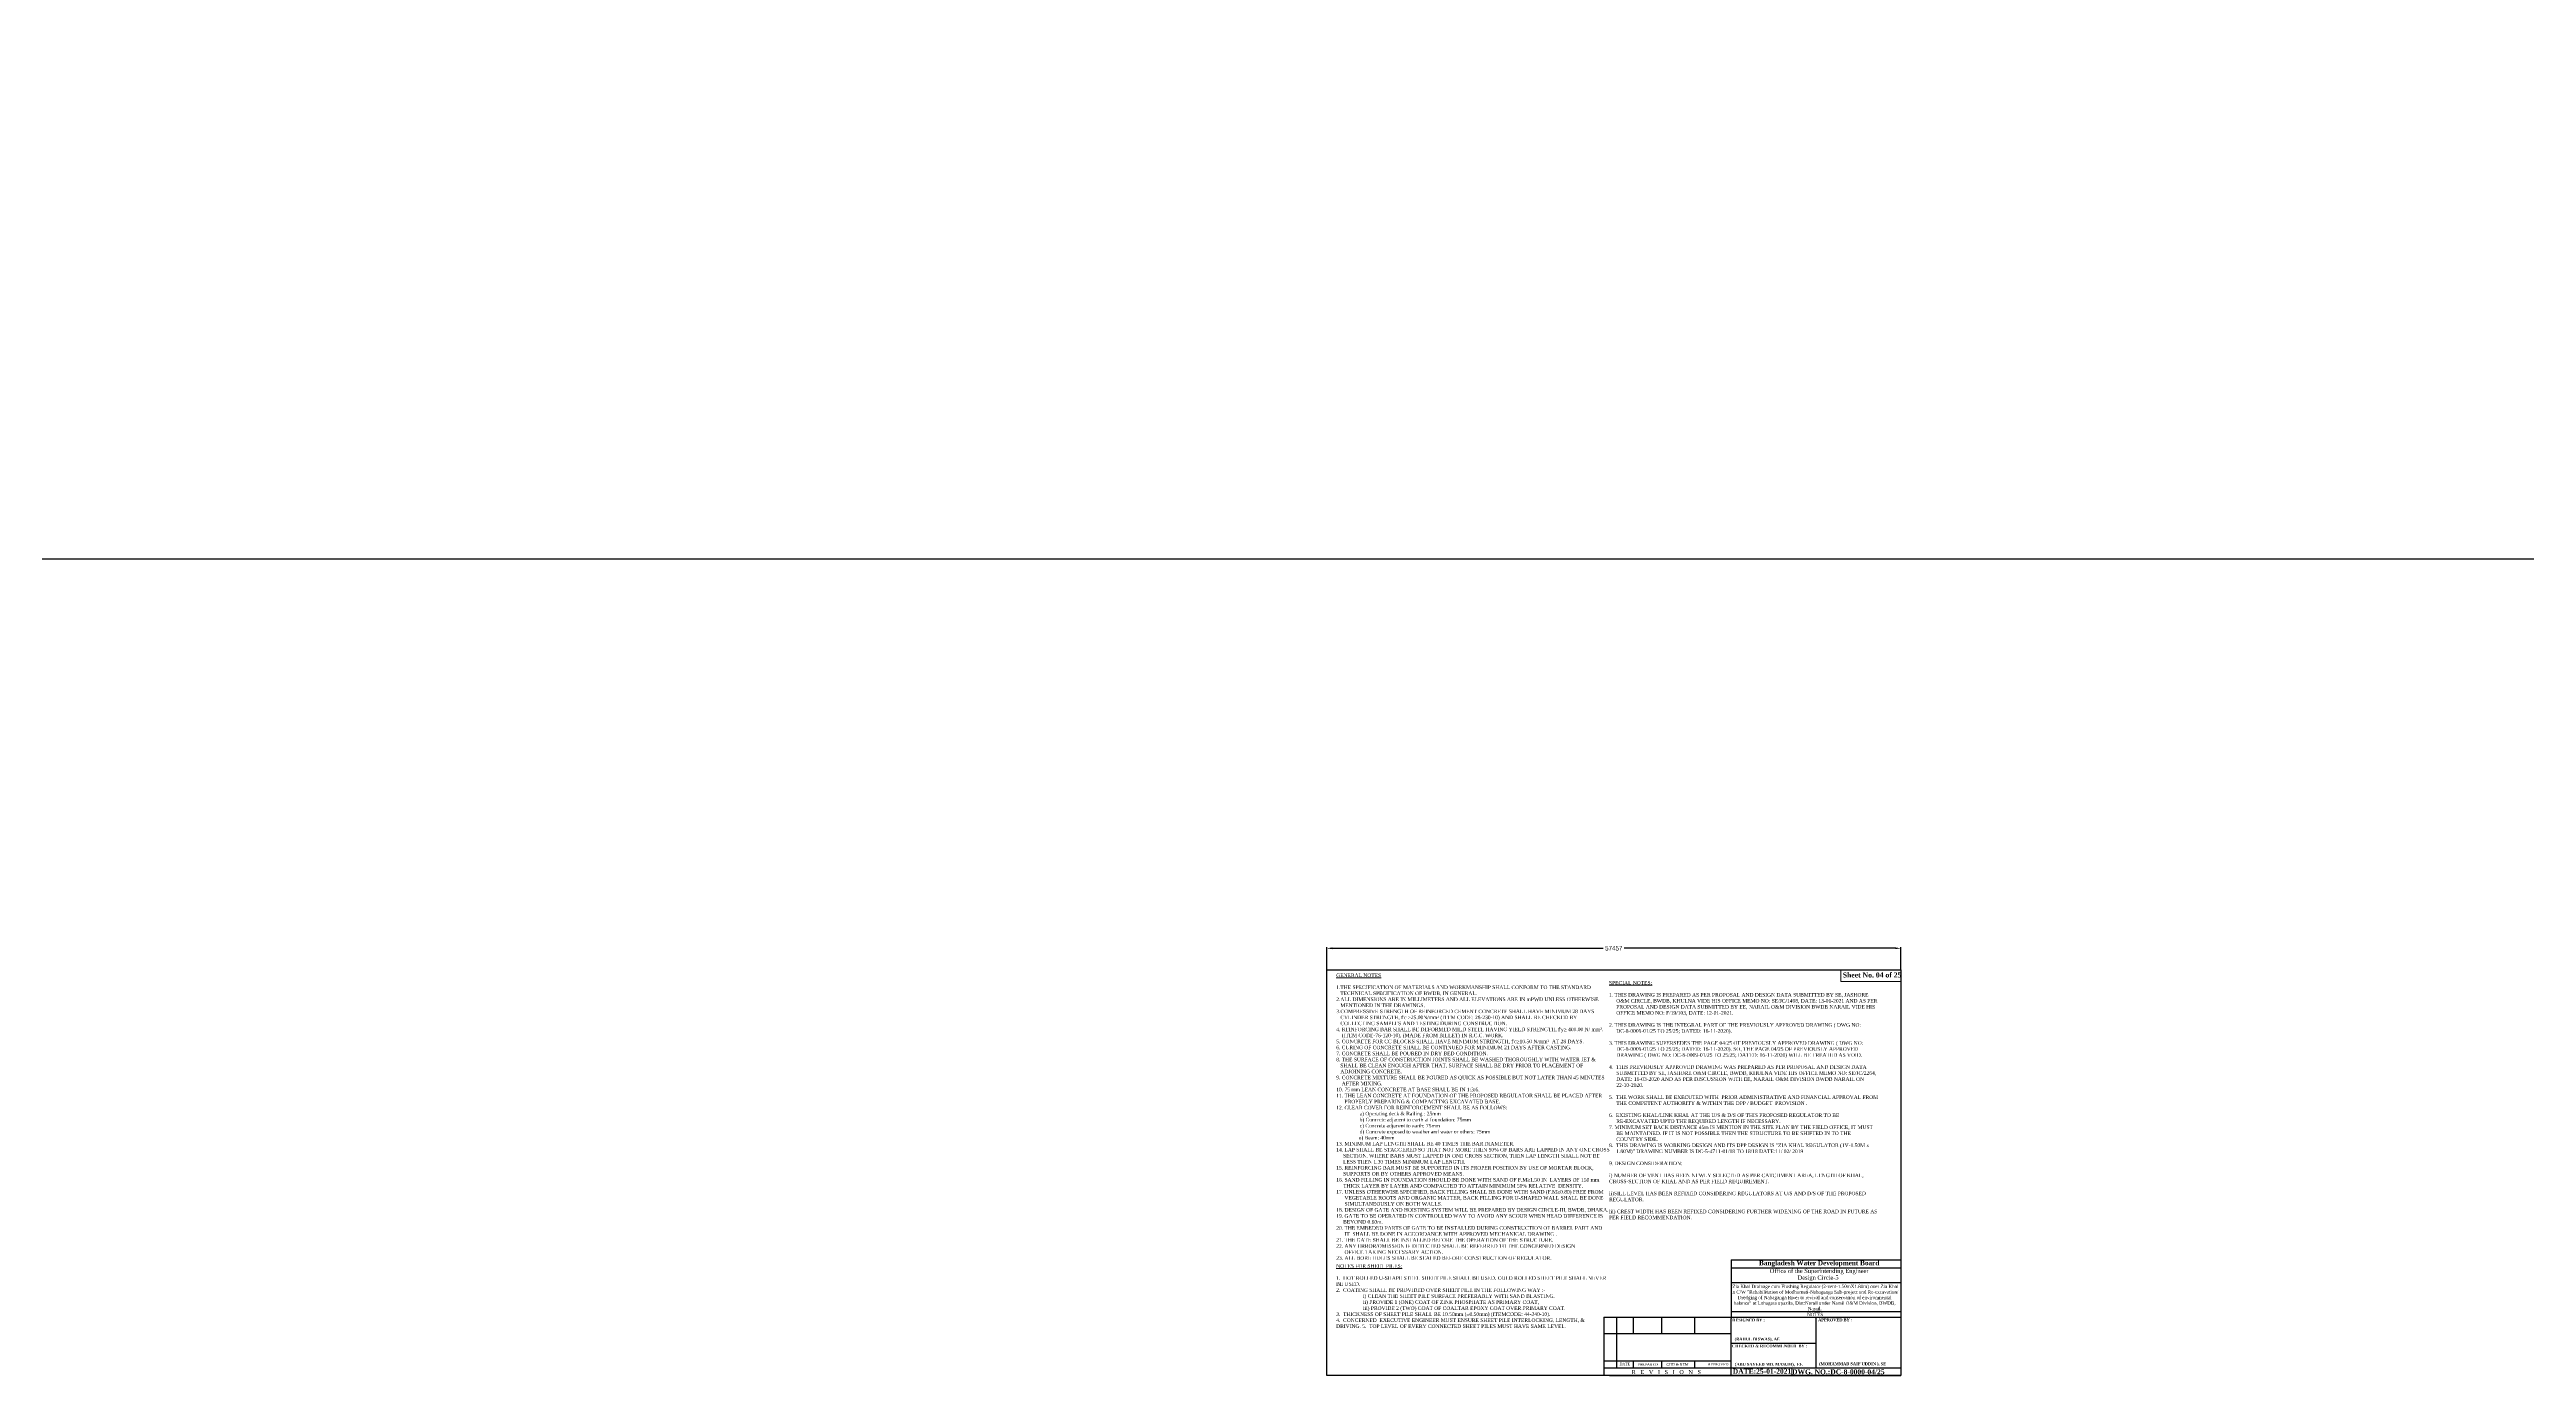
# Model space of a CAD drawing. Extents: x -358915 to 1258323, y -1667244 to -305611.
# Drawn here: x -159046 to 88976, y -1667244 to -1534468 of the extents above; entities that cross this region are included whole.
import ezdxf

# ---------------------------------------------------------------- set-up
doc = ezdxf.new("R2010")
doc.units = 0
doc.header["$LTSCALE"] = 300
doc.header["$MEASUREMENT"] = 0
doc.layers.get('DEFPOINTS').update_dxf_attribs({"linetype": 'CONTINUOUS'})
doc.layers.add('Left Bank Profile', color=7, linetype='CONTINUOUS', lineweight=25)
doc.layers.add('LINE', color=7, linetype='CONTINUOUS')
doc.dimstyles.new('3', dxfattribs={"dimtxt": 225, "dimasz": 350, "dimexe": 100, "dimexo": 25, "dimgap": 9, "dimtad": 0, "dimdec": 0, "dimzin": 0, "dimdsep": 46, "dimtxsty": 'Standard', "dimcen": 0, "dimclrd": 5, "dimclre": 6, "dimclrt": 256, "dimadec": 0, "dimazin": 0, "dimtfac": 1, "dimtdec": 0, "dimtofl": 0, "dimtmove": 2, "dimatfit": 3, "dimfxl": 1, "dimtolj": 1, "dimtzin": 0, "dimarcsym": 0})

# ---------------------------------------------------------------- blocks, each defined once
blk = doc.blocks.new('*D1612')
at = {"layer": 'DEFPOINTS', "color": 0, "transparency": 16777216}
for p in [(-31143, -1624467), (-31143, -1626614), (26314, -1626614)]:
    blk.add_point(p, dxfattribs=at)
at = {"layer": 'LINE', "color": 0, "lineweight": -2, "transparency": 16777216}
for p, q in [((-31143, -1626589), (-31143, -1624367)), ((-30593, -1624467), (-3464, -1624467)), ((25764, -1624467), (-1364, -1624467)), ((26314, -1626589), (26314, -1624367))]:
    blk.add_line(p, q, dxfattribs=at)
at = {"layer": 'LINE', "color": 0, "transparency": 16777216}
for points in [[(-30593, -1624375), (-30593, -1624559), (-31143, -1624467)], [(25764, -1624375), (25764, -1624559), (26314, -1624467)]]:
    blk.add_solid(points, dxfattribs=at)
at = {"layer": 'LINE', "transparency": 16777216, "insert": (-2414, -1624467), "char_height": 450, "attachment_point": 5}
blk.add_mtext('\\A1;57457', dxfattribs=at)

msp = doc.modelspace()

# ---------------------------------------------------------------- linework, layer by layer
at = {"layer": 'Left Bank Profile'}
msp.add_lwpolyline([(-2838.4, -1667244.2), (26314.2, -1667244.2)], dxfattribs=at)
msp.add_lwpolyline([(-2838.4, -1667244.2), (26314.2, -1667244.2)], dxfattribs=at)
at = {"layer": 'LINE'}
for p, q in [((9356, -1655654), (26314.2, -1655654)), ((9356, -1655654), (9356, -1661553.2)), ((9356, -1656458), (26314.2, -1656458)), ((9356, -1657926.6), (26314.2, -1657926.6)), ((-3394, -1661418.4), (8993.3, -1661418.4)), ((-3394, -1661418.4), (-3394, -1667244.2)), ((-2512.3, -1661418.4), (9356, -1661418.4)), ((-2142.9, -1661418.4), (-2142.9, -1666491.6)), ((-2142.9, -1661418.4), (-2142.9, -1666491.6)), ((-2142.9, -1661418.4), (-2142.9, -1666491.6)), ((-2142.9, -1661418.4), (-2142.9, -1666491.6)), ((-456.5, -1661418.4), (-456.5, -1663045.4)), ((2384.7, -1663045.4), (2384.7, -1661418.2)), ((5707.2, -1663045.4), (5707.2, -1661418.4)), ((9356, -1660835.9), (26314.2, -1660835.9)), ((9356, -1661418.4), (26314.2, -1661418.4)), ((9356, -1667244.2), (9356, -1661553.2)), ((17835.1, -1661418.4), (17835.1, -1666491.6)), ((-3394, -1663045.4), (8993.3, -1663045.4)), ((-2512.3, -1663045.4), (9356, -1663045.4)), ((9356, -1664015.9), (17835.1, -1664015.9)), ((-3394, -1665784.2), (8993.3, -1665784.2)), ((-3394, -1666491.6), (8993.3, -1666491.6)), ((-2512.3, -1665784.2), (9356, -1665784.2)), ((-2512.3, -1665784.2), (8993.3, -1665784.2)), ((-2512.3, -1665784.2), (8993.3, -1665784.2)), ((-2512.3, -1666491.6), (9356, -1666491.6)), ((-2512.3, -1666491.6), (8993.3, -1666491.6)), ((-2512.3, -1666491.6), (8993.3, -1666491.6)), ((-456.5, -1665784.2), (-456.5, -1666491.6)), ((2384.7, -1666491.6), (2384.7, -1665784.2)), ((5707.2, -1666491.6), (5707.2, -1665784.2)), ((9356, -1666491.6), (26314.2, -1666491.6)), ((12537.8, -1666491.6), (26314.2, -1666491.6)), ((12537.8, -1666491.6), (26314.2, -1666491.6)), ((12537.8, -1666491.6), (26314.2, -1666491.6))]:
    msp.add_line(p, q, dxfattribs=at)
at = {"layer": 'LINE', "lineweight": 9}
msp.add_line((26314.2, -1655654), (26314.2, -1667244.2), dxfattribs=at)
at = {"layer": 'LINE', "color": 7, "lineweight": 9}
for p, q in [((15417, -1666491.6), (15417, -1667244.2)), ((9920.3, -1667244.2), (-3394, -1667244.2)), ((26314.2, -1667244.2), (9920.3, -1667244.2)), ((22815.8, -1667244.2), (23962.3, -1667244.2))]:
    msp.add_line(p, q, dxfattribs=at)
at = {"layer": 'LINE', "color": 3, "ltscale": 0.5}
msp.add_lwpolyline([(-358915.3, -1401691), (1178498.8, -1401691), (1178498.8, -1585492.7), (-358915.3, -1585492.7)], close=True, dxfattribs=at)
at = {"layer": 'LINE'}
msp.add_lwpolyline([(26314.2, -1667244.2), (-31142.7, -1667244.2), (-31142.7, -1626613.9), (26314.2, -1626613.9)], close=True, dxfattribs=at)
at = {"layer": 'LINE', "lineweight": 9}
msp.add_lwpolyline([(26314.2, -1626613.9), (20336.8, -1626613.9), (20336.8, -1627786.4), (26314.2, -1627786.4)], close=True, dxfattribs=at)

# ---------------------------------------------------------------- texts
at = {"layer": 'LINE', "color": 7, "lineweight": 9}
for s, insert, char_height, width, attachment_point in [("{\\fTimes New Roman|b0|i0|c0|p18;\\L\\C0;GENERAL NOTES \\P  \\P\\l\\C7;1.\\A1;THE SPECIFICATION OF MATERIALS AND WORKMANSHIP SHALL CONFORM TO THE STANDARD  \\P   TECHNICAL SPECIFICATION OF BWDB, IN GENERAL.\\A0;\\P2.ALL DIMENSIONS ARE IN MILLIMETERS AND ALL ELEVATIONS ARE IN mPWD UNLESS OTHERWISE   \\P   MENTIONED IN THE DRAWINGS.\\P\\C0;3.COMPRESSIVE STRENGTH OF REINFORCED CEMENT CONCRETE SHALL HAVE MINIMUM 28 DAYS    \\P   CYLINDER STRENGTH, f'c ≥25.00N/mm² (ITEM CODE: 28-230-10) AND SHALL BE CHECKED BY \\P   COLLECTING SAMPLES AND TESTING DURING CONSTRUCTION. \\P4. REINFORCING BAR SHALL BE DEFORMED MILD STEEL HAVING YIELD STRENGTH, f'y≥ 400.00 N/ mm².  \\P    (ITEM CODE-76-120-10), (MADE FROM BILLET) IN R.C.C. WORK.\\P5. CONCRETE FOR CC BLOCKS SHALL HAVE MINIMUM STRENGTH, f'c≥10.50 N/mm²  AT 28 DAYS.\\P6. CURING OF CONCRETE SHALL BE CONTINUED FOR MINIMUM 21 DAYS AFTER CASTING.\\P7. CONCRETE SHALL BE POURED IN DRY BED CONDITION.\\P8. THE SURFACE OF CONSTRUCTION JOINTS SHALL BE WASHED THOROUGHLY WITH WATER JET & \\P   SHALL BE CLEAN ENOUGH AFTER THAT, SURFACE SHALL BE DRY PRIOR TO PLACEMENT OF \\P   ADJOINING CONCRETE.\\P9. CONCRETE MIXTURE SHALL BE POURED AS QUICK AS POSSIBLE BUT NOT LATER THAN 45 MINUTES \\P    AFTER MIXING.\\P10. 75 mm LEAN CONCRETE AT BASE SHALL BE IN 1:3:6.\\P11. THE LEAN CONCRETE AT FOUNDATION OF THE PROPOSED REGULATOR SHALL BE PLACED AFTER \\P      PROPERLY PREPARING & COMPACTING EXCAVATED BASE.\\P12. CLEAR COVER FOR REINFORCEMENT SHALL BE AS FOLLOWS:\\P\\pt5050;                 a) Operating deck & Railing : 25mm\\P                 b) Concrete adjacent to earth at foundation: 75mm\\P                 c) Concrete adjacent to earth: 75mm \\P                 d) Concrete exposed to weather and water or others: 75mm\\P\\ptz;^I      e) Beam: 40mm\\P13. MINIMUM LAP LENGTH SHALL BE 40 TIMES THE BAR DIAMETER.\\P14. LAP SHALL BE STAGGERED SO THAT NOT MORE THEN 50% OF BARS ARE LAPPED IN ANY ONE CROSS\\P     SECTION. WHERE BARS MUST LAPPED IN ONE CROSS SECTION, THEN LAP LENGTH SHALL NOT BE\\P     LESS THEN 1.30 TIMES MINIMUM LAP LENGTH.\\P15. REINFORCING BAR MUST BE SUPPORTED IN ITS PROPER POSITION BY USE OF MORTAR BLOCK,\\P     SUPPORTS OR BY OTHERS APPROVED MEANS.\\P16. SAND FILLING IN FOUNDATION SHOULD BE DONE WITH SAND OF F.M≥1.50 IN  LAYERS OF 150 mm    \\P     THICK LAYER BY LAYER AND COMPACTED TO ATTAIN MINIMUM 50% RELATIVE  DENSITY.\\P17. UNLESS OTHERWISE SPECIFIED, BACK FILLING SHALL BE DONE WITH SAND (F.M≥0.80) FREE FROM  \\P      VEGETABLE ROOTS AND ORGANIC MATTER, BACK FILLING FOR U-SHAPED WALL SHALL BE DONE \\P      SIMULTANEOUSLY ON BOTH WALLS.\\P18. DESIGN OF GATE AND HOISTING SYSTEM WILL BE PREPARED BY DESIGN CIRCLE-III, BWDB, DHAKA.\\P19. GATE TO BE OPERATED IN CONTROLLED WAY TO AVOID ANY SCOUR WHEN HEAD DIFFERENCE IS \\P     BEYOND 0.60m. \\P20. THE EMBEDED PARTS OF GATE TO BE INSTALLED DURING CONSTRUCTION OF BARREL PART AND \\P      IT  SHALL BE DONE IN ACCORDANCE WITH APPROVED MECHANICAL DRAWING .\\P21. THE GATE SHALL BE INSTALLED BEFORE THE OPERATION OF THE STRUCTURE.\\P22. ANY ERROR/OMISSION IF DETECTED SHALL BE REFERRED TO THE CONCERNED DESIGN \\P      OFFICE TAKING NECESSARY ACTION.  \\P23. ALL BORE HOLES SHALL BE SEALED BEFORE CONSTRUCTION OF REGULATOR.\\P\\Ftxt|c0;      \\P^I\\P\\fTimes New Roman|b0|i0|c0|p18;\\P\\P\\Ftxt|c0;^I\\P}\\P{\\C0; }", (-30205.4, -1626983.1), 361.462, 26638.523, 1), ('{\\fTimes New Roman|b1|i0|c0|p18;Sheet No. 04 of 25}', (20517, -1626886.5), 503.392, 18081.686, 1), ('\\A1;{\\fTimes New Roman|b0|i0|c0|p18;\\LSPECIAL NOTES:\\l^J\\P\\pi-723,l723,t361.4,723;1. \\C256;THIS DRAWING IS PREPARED AS PER PROPOSAL AND DESIGN DATA SUBMITTED BY SE, JASHORE O&M CIRCLE, BWDB, KHULNA VIDE HIS OFFICE MEMO NO: SE/JC/1498, DATE: 13-01-2021 AND AS PER PROPOSAL AND DESIGN DATA SUBMITTED BY\\C7; \\C256;EE, NARAIL O&M DIVISION BWDB NARAI\\C7;L \\C256;VIDE HIS OFFICE MEMO NO: F/19/103, DATE: 12-01-2021.\\P\\P2. THIS DRAWING IS THE INTEGRAL PART OF THE PREVIOUSLY APPROVED DRAWING ( DWG NO: DC-8-0009-01/25 TO 25/25; DATED: 16-11-2020).\\C7;\\P\\P3. THIS DRAWING SUPERSEDES THE PAGE 04/25 OF PREVIOUSLY APPROVED DRAWING \\C256;( DWG NO: DC-8-0009-01/25 TO 25/25; DATED: 16-11-2020)\\C7;. SO, THE PAGE 04/25 OF PREVIOUSLY APPROVED DRAWING \\C256;( DWG NO: DC-8-0009-01/25 TO 25/25; DATED: 16-11-2020)\\C7; WILL BE TREATED AS VOID.\\P\\P\\C256;4.  THIS PREVIOUSLY APPROVED DRAWING WAS PREPARED AS PER PROPOSAL AND DESIGN DATA SUBMITTED BY SE, JASHORE O&M CIRCLE, BWDB, KHULNA VIDE HIS OFFICE MEMO NO: SE/JC/2264, DATE: 16-03-2020 AND AS PER DISCUSSION WITH EE, NARAIL O&M DIVISION BWDB NARAIL ON 22-10-2020.\\C7;\\P\\P5.  THE WORK SHALL BE EXECUTED WITH  PRIOR ADMINISTRATIVE AND FINANCIAL APPROVAL FROM THE COMPETENT AUTHORITY & WITHIN THE DPP / BUDGET  PROVISION .\\P\\P6.  EXISTING KHAL/LINK KHAL AT THE U/S & D/S OF THIS PROPOSED REGULATOR TO BE RE-EXCAVATED UPTO THE REQUIRED LENGTH IF NECESSARY.\\P7. MINIMUM SET BACK DISTANCE 45m IS MENTION IN THE SITE PLAN BY THE FIELD OFFICE, IT MUST BE MAINTAINED. IF IT IS NOT POSSIBLE THEN THE STRUCTURE TO BE SHIFTED IN TO THE COUNTRY SIDE.\\P8.  THIS DRAWING IS WORKING DESIGN AND ITS DPP DESIGN IS "ZIA KHAL REGULATOR (1V-1.50M x 1.80M)" DRAWING NUMBER IS DC-5-4711-01/18 TO 18/18 DATE:11/ 02/ 2019\\P\\P\\pi0,l0,tz;9. DESIGN CONSIDERATION:\\P\\Pi) NUMBER OF VENT HAS BEEN NEWLY SELECTED AS PER CATCHMENT AREA, LENGTH OF KHAL,   CROSS-SECTION OF KHAL AND AS PER FIELD REQUIREMENT.\\P\\Pii)SILL LEVEL HAS BEEN REFIXED CONSIDERING REGULATORS AT U/S AND D/S OF THE PROPOSED REGULATOR. \\P \\Piii) CREST WIDTH HAS BEEN REFIXED CONSIDERING FURTHER WIDENING OF THE ROAD IN FUTURE AS PER FIELD RECOMMENDATION.}', (-2887.9, -1639676.5), 361.4625, 26638.523, 4), ('{\\fTimes New Roman|b0|i0|c0|p18;\\L\\C0;NOTES FOR SHEET PILES: \\P \\l\\P1.  HOT ROLLED U-SHAPE STEEL SHEET PILE SHALL BE USED. COLD ROLLED SHEET PILE SHALL NEVER BE USED.\\P2.  COATING SHALL BE PROVIDED OVER SHEET PILE IN THE FOLLOWING WAY :-\\P^I         i) CLEAN THE SHEET PILE SURFACE PREFERABLY WITH SAND BLASTING.\\P^I         ii) PROVIDE 1 (ONE) COAT OF ZINK PHOSPHATE AS PRIMARY COAT,\\P^I         iii) PROVIDE 2 (TWO) COAT OF COALTAR EPOXY COAT OVER PRIMARY COAT. \\P3.  THICKNESS OF SHEET PILE SHALL BE 10.50mm (\\C7;±\\C0;0.50mm) (ITEMCODE: 44-240-10).\\P4.  CONCERNED  EXECUTIVE ENGINEER MUST ENSURE SHEET PILE INTERLOCKING, LENGTH, & DRIVING. 5.  TOP LEVEL OF EVERY CONNECTED SHEET PILES MUST HAVE SAME LEVEL.\\P\\P^I\\P}\\P{\\C0; }', (-30210.8, -1656100.7), 361.4625, 27022.256, 1), ('{\\fTimes New Roman|b1|i0|c0|p18;Bangladesh Water Development Board}', (12129.6, -1655737.8), 472.453, 16970.363, 1), ('{\\fTimes New Roman|b0|i0|c0|p18;Office of the Superintending Engineer}', (13200.4, -1656568.6), 422.8, 15186.846, 1), ('{\\fTimes New Roman Greek|b0|i0|c0|p18;\\C256; Zia Khal Drainage cum Flushing Regulator (2-vent-1.50mX1.80m) over Zia Khal in C/W "Reh\\fTimes New Roman|b0|i0|c0|p18;abilitation of Modhumati-Nabaganga Sub-project and Re-e\\fTimes New Roman Greek|b0|i0|c0|p18;xcavation/ Dredging of Nabaganga River to revival and conservation of environmental balance" at\\fTimes New Roman|b0|i0|c0|p18; \\fTimes New Roman Greek|b0|i0|c0|p18;Lohagara upazila, Dist:Narail under Narail O&M Division, BWDB, Narail.}', (17705.8, -1660719.6), 332.367, 16533.425, 8), ('{\\fTimes New Roman|b0|i0|c0|p18;Design Circle-5}', (15989.3, -1657229.8), 422.8, 15186.846, 1), ('{\\fTimes New Roman|b0|i0|c0|p18;NOTES}', (17748.7, -1661301.2), 326.825, 13944.334, 8)]:
    msp.add_mtext(s, dxfattribs=dict(at, insert=insert, char_height=char_height, width=width, attachment_point=attachment_point))
at = {"layer": 'LINE', "color": 7, "lineweight": 9, "attachment_point": 1}
for s, insert, char_height in [('{\\fTimes New Roman|b1|i0|c0|p18;DESIGNED BY :}', (9446.9, -1661550), 287.619), ('{\\fTimes New Roman|b1|i0|c0|p18;APPROVED BY :}', (18050.1, -1661531.4), 287.619), ('{\\fTimes New Roman|b1|i0|c0|p18;CHECKED & RECOMMENDED  BY :}', (9423.3, -1664149.3), 287.619), ('{\\fTimes New Roman|b1|i0|c0|p18;\\C0;(RAHUL BISWAS), AE}', (9688, -1663453.5), 287.619), ('{\\fTimes New Roman|b0|i0|c0|p18;DATE }', (-1833.7, -1665962.9), 258.857), ('{\\fTimes New Roman|b0|i0|c0|p18;R   E   V   I   S   I   O   N   S}', (-619.8, -1666698.3), 404.464), ('{\\fTimes New Roman|b0|i0|c0|p18;PREPARED\\fTimes New Roman|b1|i0|c0|p18; }', (-33.7, -1666013.8), 258.857), ('{\\fTimes New Roman|b0|i0|c0|p18;CHD & REM }', (2860.8, -1666008.3), 258.857), ('{\\fTimes New Roman|b0|i0|c0|p18;APPROVED}', (6980, -1665986.1), 258.857), ('{\\fTimes New Roman|b1|i0|c0|p18;DATE:25-01-2021}', (9501.7, -1666575.6), 492.814), ('{\\fTimes New Roman|b1|i0|c0|p18;\\C0;(ABU SAYEED MD. MASUM),  EE  }', (9725.8, -1665983.5), 287.619), ('{\\fTimes New Roman|b0|i0|c0|p18; \\fTimes New Roman|b1|i0|c0|p18;DWG. NO.:DC-8-0000-04/25}', (15252.2, -1666631.4), 492.814), ('{\\fTimes New Roman|b1|i0|c0|p18;\\C0;(MOHAMMAD SAIF UDDIN ), SE}', (18151.3, -1665935.8), 287.619)]:
    msp.add_mtext(s, dxfattribs=dict(at, insert=insert, char_height=char_height))

# ---------------------------------------------------------------- dimensions: what is measured, and where the dimension line sits
at = {"layer": 'LINE'}
dim = msp.add_linear_dim(base=(-31142.7, -1624466.9), p1=(26314.2, -1626613.9), p2=(-31142.7, -1626613.9), angle=180, dimstyle='3', override={"dimtxt": 450, "dimasz": 550, "dimgap": 0, "dimclrd": 0, "dimclre": 0}, dxfattribs=at)
dim.commit()
dim.dimension.update_dxf_attribs({"geometry": '*D1612', "text_midpoint": (-2414.3, -1624466.9)})

doc.saveas('drawing.dxf')
